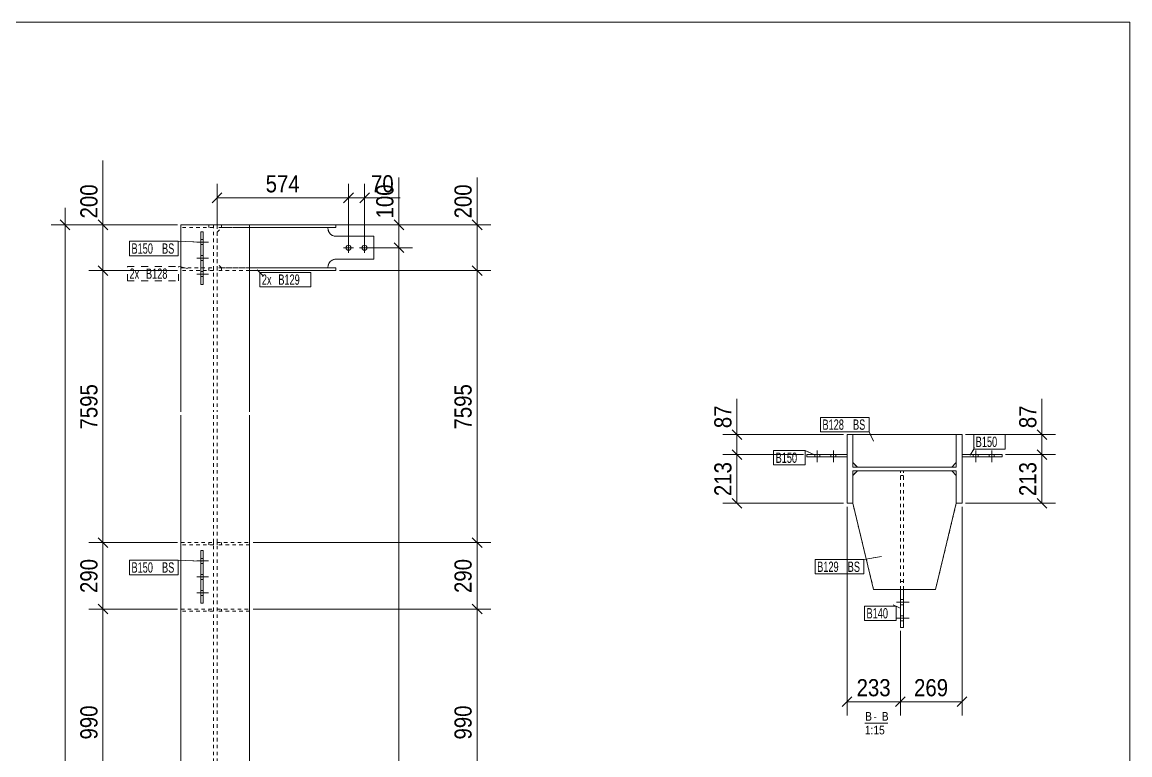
# Model space of a CAD drawing. Header units: inches. Extents: x 0 to 632, y -2591 to 0.
# Drawn here: x 264 to 586.5, y -653.4 to -440 of the extents above; entities that cross this region are included whole.
import ezdxf

# ---------------------------------------------------------------- set-up
doc = ezdxf.new("R2010")
doc.units = ezdxf.units.IN
doc.header["$MEASUREMENT"] = 0
for name, pattern in [('XKITLINE00', [0]), ('XKITLINE01', [4, 1, -1, 1, -1]), ('XKITLINE02', [4, 2, -2])]:
    doc.linetypes.add(name, pattern=pattern)
for name, color, linetype, lineweight in [('Bolt', 7, 'Continuous', 0), ('DrawingSheet', 5, 'Continuous', 0), ('OtherObjectType', 1, 'Continuous', 0), ('Part', 2, 'Continuous', 0), ('PartMark', 3, 'Continuous', 0), ('Z-DIMENSIONS', 1, 'Continuous', 0)]:
    doc.layers.add(name, color=color, linetype=linetype, lineweight=lineweight)
doc.styles.add('Arial Narrow', font='ARIAL.TTF')
doc.styles.add('romsim', font='ARIAL.TTF')

# ---------------------------------------------------------------- blocks, each defined once
blk = doc.blocks.new('A详图~262 (GZ2-1)')
at = {"layer": 'Bolt', "color": 2, "linetype": 'XKITLINE00', "lineweight": 0}
for p, q in [((317.38, 771.97), (320.72, 771.97)), ((317.38, 771.97), (320.72, 771.97)), ((318.52, 772.7), (319.18, 772.7)), ((318.52, 772.7), (319.18, 772.7)), ((318.52, 771.23), (319.18, 771.23)), ((318.52, 771.23), (319.18, 771.23)), ((361.52, 768.83), (361.52, 771.77)), ((366.18, 768.83), (366.18, 771.77)), ((318.52, 768.03), (319.18, 768.03)), ((318.52, 768.03), (319.18, 768.03)), ((362.98, 770.3), (360.05, 770.3)), ((367.65, 770.3), (364.72, 770.3)), ((317.38, 767.3), (320.72, 767.3)), ((317.38, 767.3), (320.72, 767.3)), ((318.52, 766.57), (319.18, 766.57)), ((318.52, 766.57), (319.18, 766.57)), ((317.38, 762.63), (320.72, 762.63)), ((317.38, 762.63), (320.72, 762.63)), ((318.52, 763.37), (319.18, 763.37)), ((318.52, 763.37), (319.18, 763.37)), ((318.52, 761.9), (319.18, 761.9)), ((318.52, 761.9), (319.18, 761.9)), ((497.27, 710.07), (497.27, 709.41)), ((497.27, 710.07), (497.27, 709.41)), ((497.27, 710.07), (497.27, 709.41)), ((498, 711.21), (498, 707.87)), ((498, 711.21), (498, 707.87)), ((498, 711.21), (498, 707.87)), ((498.74, 710.07), (498.74, 709.41)), ((498.74, 710.07), (498.74, 709.41)), ((498.74, 710.07), (498.74, 709.41)), ((501.94, 710.07), (501.94, 709.41)), ((501.94, 710.07), (501.94, 709.41)), ((501.94, 710.07), (501.94, 709.41)), ((502.67, 711.21), (502.67, 707.87)), ((502.67, 711.21), (502.67, 707.87)), ((502.67, 711.21), (502.67, 707.87)), ((503.4, 710.07), (503.4, 709.41)), ((503.4, 710.07), (503.4, 709.41)), ((503.4, 710.07), (503.4, 709.41)), ((543.4, 709.41), (543.4, 710.07)), ((543.4, 709.41), (543.4, 710.07)), ((543.4, 709.41), (543.4, 710.07)), ((544.14, 707.87), (544.14, 711.21)), ((544.14, 707.87), (544.14, 711.21)), ((544.14, 707.87), (544.14, 711.21)), ((544.87, 709.41), (544.87, 710.07)), ((544.87, 709.41), (544.87, 710.07)), ((544.87, 709.41), (544.87, 710.07)), ((548.07, 709.41), (548.07, 710.07)), ((548.07, 709.41), (548.07, 710.07)), ((548.07, 709.41), (548.07, 710.07)), ((548.8, 707.87), (548.8, 711.21)), ((548.8, 707.87), (548.8, 711.21)), ((548.8, 707.87), (548.8, 711.21)), ((549.54, 709.41), (549.54, 710.07)), ((549.54, 709.41), (549.54, 710.07)), ((549.54, 709.41), (549.54, 710.07)), ((317.38, 679.08), (320.72, 679.08)), ((317.38, 679.08), (320.72, 679.08)), ((318.52, 679.82), (319.18, 679.82)), ((318.52, 679.82), (319.18, 679.82)), ((318.52, 678.35), (319.18, 678.35)), ((318.52, 678.35), (319.18, 678.35)), ((317.38, 674.42), (320.72, 674.42)), ((317.38, 674.42), (320.72, 674.42)), ((318.52, 675.15), (319.18, 675.15)), ((318.52, 675.15), (319.18, 675.15)), ((318.52, 673.68), (319.18, 673.68)), ((318.52, 673.68), (319.18, 673.68)), ((317.38, 669.75), (320.72, 669.75)), ((317.38, 669.75), (320.72, 669.75)), ((318.52, 670.48), (319.18, 670.48)), ((318.52, 670.48), (319.18, 670.48)), ((318.52, 669.02), (319.18, 669.02)), ((318.52, 669.02), (319.18, 669.02)), ((523.14, 667.81), (522.2, 667.81)), ((524.77, 667.07), (521.1, 667.07)), ((523.14, 666.34), (522.2, 666.34)), ((524.77, 662.41), (521.1, 662.41)), ((523.14, 663.14), (522.2, 663.14)), ((523.14, 661.67), (522.2, 661.67))]:
    blk.add_line(p, q, dxfattribs=at)
at = {"layer": 'Bolt', "color": 2, "linetype": 'XKITLINE02', "lineweight": 0}
for p, q in [((320.72, 771.97), (317.38, 771.97)), ((320.72, 771.97), (317.38, 771.97)), ((319.18, 772.7), (318.52, 772.7)), ((319.18, 772.7), (318.52, 772.7)), ((319.18, 771.23), (318.52, 771.23)), ((319.18, 771.23), (318.52, 771.23)), ((319.18, 768.03), (318.52, 768.03)), ((319.18, 768.03), (318.52, 768.03)), ((320.72, 767.3), (317.38, 767.3)), ((320.72, 767.3), (317.38, 767.3)), ((319.18, 766.57), (318.52, 766.57)), ((319.18, 766.57), (318.52, 766.57)), ((320.72, 762.63), (317.38, 762.63)), ((320.72, 762.63), (317.38, 762.63)), ((319.18, 763.37), (318.52, 763.37)), ((319.18, 763.37), (318.52, 763.37)), ((319.18, 761.9), (318.52, 761.9)), ((319.18, 761.9), (318.52, 761.9)), ((320.72, 679.08), (317.38, 679.08)), ((320.72, 679.08), (317.38, 679.08)), ((319.18, 679.82), (318.52, 679.82)), ((319.18, 679.82), (318.52, 679.82)), ((319.18, 678.35), (318.52, 678.35)), ((319.18, 678.35), (318.52, 678.35)), ((320.72, 674.42), (317.38, 674.42)), ((320.72, 674.42), (317.38, 674.42)), ((319.18, 675.15), (318.52, 675.15)), ((319.18, 675.15), (318.52, 675.15)), ((319.18, 673.68), (318.52, 673.68)), ((319.18, 673.68), (318.52, 673.68)), ((320.72, 669.75), (317.38, 669.75)), ((320.72, 669.75), (317.38, 669.75)), ((319.18, 670.48), (318.52, 670.48)), ((319.18, 670.48), (318.52, 670.48)), ((319.18, 669.02), (318.52, 669.02)), ((319.18, 669.02), (318.52, 669.02))]:
    blk.add_line(p, q, dxfattribs=at)
at = {"layer": 'Bolt', "color": 2, "linetype": 'XKITLINE00', "lineweight": 0}
for centre in [(361.52, 770.3), (366.18, 770.3)]:
    blk.add_circle(centre, 0.733, dxfattribs=at)
at = {"layer": 'DrawingSheet', "color": 5, "linetype": 'XKITLINE00', "lineweight": 0}
for p, q in [((589, 836), (5, 836)), ((589, 5), (589, 836))]:
    blk.add_line(p, q, dxfattribs=at)
at = {"layer": 'OtherObjectType', "color": 6, "linetype": 'XKITLINE00', "lineweight": 0}
blk.add_line((511.86, 631.82), (518.53, 631.82), dxfattribs=at)
at = {"layer": 'Part', "color": 2, "linetype": 'XKITLINE00', "lineweight": 0}
for p, q in [((332.72, 776.97), (312.72, 776.97)), ((312.72, 776.97), (312.72, 722.52)), ((318.52, 774.97), (319.18, 774.97)), ((318.52, 759.63), (318.52, 774.97)), ((319.18, 774.97), (319.18, 759.63)), ((332.72, 776.97), (332.72, 722.52)), ((357.85, 776.97), (332.72, 776.97)), ((357.85, 776.17), (332.72, 776.17)), ((355.52, 776.17), (355.52, 775.97)), ((355.55, 775.6), (355.52, 775.97)), ((357.85, 776.97), (357.85, 776.17)), ((357.85, 773.63), (357.49, 773.66)), ((357.85, 773.63), (368.85, 773.63)), ((368.85, 773.63), (368.85, 766.97)), ((357.85, 764.43), (332.72, 764.43)), ((355.52, 764.63), (355.55, 765)), ((355.52, 764.63), (355.52, 764.43)), ((357.49, 766.94), (357.85, 766.97)), ((368.85, 766.97), (357.85, 766.97)), ((357.85, 764.43), (357.85, 763.63)), ((357.85, 763.63), (332.72, 763.63)), ((319.18, 759.63), (318.52, 759.63)), ((312.72, 721.52), (312.72, 541.97)), ((332.72, 721.52), (332.72, 541.97)), ((508.34, 715.87), (506.67, 715.87)), ((506.67, 715.87), (506.67, 695.87)), ((508.34, 706.41), (508.34, 715.87)), ((508.34, 715.87), (538.47, 715.87)), ((508.34, 707.74), (508.34, 715.87)), ((540.14, 715.87), (538.47, 715.87)), ((538.47, 715.87), (538.47, 706.41)), ((538.47, 715.87), (538.47, 707.74)), ((540.14, 695.87), (540.14, 715.87)), ((495, 710.07), (506.67, 710.07)), ((495, 709.41), (495, 710.07)), ((551.8, 710.07), (540.14, 710.07)), ((551.8, 709.41), (551.8, 710.07)), ((506.67, 709.41), (495, 709.41)), ((509.67, 706.41), (508.34, 707.74)), ((538.47, 706.41), (508.34, 706.41)), ((509.67, 706.41), (537.14, 706.41)), ((538.47, 707.74), (537.14, 706.41)), ((540.14, 709.41), (551.8, 709.41)), ((508.34, 695.87), (508.34, 705.34)), ((508.34, 705.34), (538.47, 705.34)), ((508.34, 704.01), (509.67, 705.34)), ((508.34, 695.87), (508.34, 704.01)), ((509.67, 705.34), (537.14, 705.34)), ((537.14, 705.34), (538.47, 704.01)), ((538.47, 705.34), (538.47, 695.87)), ((538.47, 704.01), (538.47, 695.87)), ((506.67, 695.87), (508.34, 695.87)), ((514.4, 670.74), (508.34, 695.87)), ((538.47, 695.87), (532.4, 670.74)), ((538.47, 695.87), (540.14, 695.87)), ((318.52, 682.08), (319.18, 682.08)), ((318.52, 666.75), (318.52, 682.08)), ((319.18, 682.08), (319.18, 666.75)), ((532.4, 670.74), (514.4, 670.74)), ((522.2, 659.74), (522.2, 670.74)), ((523.14, 659.74), (523.14, 670.74)), ((319.18, 666.75), (318.52, 666.75)), ((522.2, 659.74), (523.14, 659.74))]:
    blk.add_line(p, q, dxfattribs=at)
at = {"layer": 'Part', "color": 6, "linetype": 'XKITLINE01', "lineweight": 0}
for p, q in [((312.72, 776.17), (312.72, 776.97)), ((312.72, 776.97), (322.18, 776.97)), ((322.18, 776.17), (312.72, 776.17)), ((319.18, 774.97), (318.52, 774.97)), ((318.52, 774.97), (318.52, 759.63)), ((319.18, 759.63), (319.18, 774.97)), ((320.85, 776.97), (320.85, 776.17)), ((322.18, 776.97), (322.18, 722.52)), ((322.18, 776.97), (322.18, 776.17)), ((323.25, 776.97), (323.25, 722.52)), ((332.72, 776.97), (323.25, 776.97)), ((323.25, 776.97), (323.25, 776.17)), ((332.72, 776.17), (323.25, 776.17)), ((323.25, 774.83), (324.58, 776.17)), ((323.25, 765.77), (323.25, 774.83)), ((324.58, 776.97), (324.58, 776.17)), ((324.58, 776.17), (355.52, 776.17)), ((332.72, 776.97), (332.72, 776.17)), ((355.52, 775.97), (355.55, 775.6)), ((357.49, 773.66), (357.85, 773.63)), ((312.72, 763.63), (312.72, 764.43)), ((312.72, 764.43), (322.18, 764.43)), ((320.85, 764.43), (320.85, 763.63)), ((322.18, 764.43), (322.18, 763.63)), ((324.58, 764.43), (323.25, 765.77)), ((323.25, 764.43), (323.25, 763.63)), ((332.72, 764.43), (323.25, 764.43)), ((324.58, 764.43), (324.58, 763.63)), ((355.52, 764.43), (324.58, 764.43)), ((332.72, 764.43), (332.72, 763.63)), ((355.55, 765), (355.52, 764.63)), ((357.85, 766.97), (357.49, 766.94)), ((322.18, 763.63), (312.72, 763.63)), ((332.72, 763.63), (323.25, 763.63)), ((318.52, 759.63), (319.18, 759.63)), ((322.18, 721.52), (322.18, 541.97)), ((323.25, 721.52), (323.25, 541.97)), ((508.34, 715.87), (538.47, 715.87)), ((508.34, 707.74), (508.34, 715.87)), ((538.47, 715.87), (538.47, 707.74)), ((506.67, 710.07), (506.67, 709.41)), ((540.14, 710.07), (540.14, 709.41)), ((509.67, 706.41), (508.34, 707.74)), ((537.14, 706.41), (509.67, 706.41)), ((538.47, 707.74), (537.14, 706.41)), ((508.34, 704.01), (509.67, 705.34)), ((508.34, 695.87), (508.34, 704.01)), ((509.67, 705.34), (537.14, 705.34)), ((522.2, 705.34), (523.14, 705.34)), ((522.2, 670.74), (522.2, 705.34)), ((522.2, 704.01), (523.14, 704.01)), ((523.14, 670.74), (523.14, 705.34)), ((537.14, 705.34), (538.47, 704.01)), ((538.47, 704.01), (538.47, 695.87)), ((514.4, 670.74), (508.34, 695.87)), ((538.47, 695.87), (532.4, 670.74)), ((312.72, 684.42), (322.18, 684.42)), ((312.72, 683.75), (312.72, 684.42)), ((322.18, 683.75), (312.72, 683.75)), ((320.85, 684.42), (320.85, 683.75)), ((322.18, 684.42), (322.18, 683.75)), ((323.25, 684.42), (332.72, 684.42)), ((323.25, 683.75), (323.25, 684.42)), ((332.72, 683.75), (323.25, 683.75)), ((324.58, 684.42), (324.58, 683.75)), ((332.72, 684.42), (332.72, 683.75)), ((319.18, 682.08), (318.52, 682.08)), ((318.52, 682.08), (318.52, 666.75)), ((319.18, 666.75), (319.18, 682.08)), ((522.2, 673.07), (523.14, 673.07)), ((532.4, 670.74), (514.4, 670.74)), ((522.2, 670.74), (523.14, 670.74)), ((312.72, 665.08), (322.18, 665.08)), ((312.72, 664.42), (312.72, 665.08)), ((322.18, 664.42), (312.72, 664.42)), ((318.52, 666.75), (319.18, 666.75)), ((320.85, 665.08), (320.85, 664.42)), ((322.18, 665.08), (322.18, 664.42)), ((323.25, 665.08), (332.72, 665.08)), ((323.25, 664.42), (323.25, 665.08)), ((332.72, 664.42), (323.25, 664.42)), ((324.58, 665.08), (324.58, 664.42)), ((332.72, 665.08), (332.72, 664.42))]:
    blk.add_line(p, q, dxfattribs=at)
at = {"layer": 'Part', "color": 2, "linetype": 'XKITLINE00', "lineweight": 0}
for centre, start, end in [((357.85, 775.97), 189, 261), ((357.85, 764.63), 99, 171)]:
    blk.add_arc(centre, 2.33, start, end, dxfattribs=at)
at = {"layer": 'Part', "color": 6, "linetype": 'XKITLINE01', "lineweight": 0}
for centre, start, end in [((357.85, 775.97), 189, 261), ((357.85, 764.63), 99, 171)]:
    blk.add_arc(centre, 2.33, start, end, dxfattribs=at)
at = {"layer": 'PartMark', "color": 4, "linetype": 'XKITLINE00', "lineweight": 0}
for p, q in [((297.73, 772.17), (311.91, 772.17)), ((297.73, 767.97), (297.73, 772.17)), ((311.91, 767.97), (311.91, 772.17)), ((318.67, 771.88), (311.91, 772.17)), ((316.17, 771.99), (318.67, 771.88)), ((297.73, 767.97), (311.91, 767.97)), ((312.19, 764.82), (314.63, 764.25)), ((334.91, 763.91), (335.68, 763.12)), ((336.65, 762.12), (334.91, 763.91)), ((335.68, 763.12), (350.57, 763.12)), ((335.68, 758.92), (335.68, 763.12)), ((350.57, 758.92), (350.57, 763.12)), ((335.68, 758.92), (350.57, 758.92)), ((498.91, 720.89), (513.09, 720.89)), ((498.91, 716.69), (498.91, 720.89)), ((513.09, 716.69), (513.09, 720.89)), ((498.91, 716.69), (513.09, 716.69)), ((514.38, 713.96), (513.09, 716.69)), ((513.31, 716.22), (514.38, 713.96)), ((543.53, 715.88), (552.71, 715.88)), ((543.53, 711.68), (543.53, 715.88)), ((552.71, 711.68), (552.71, 715.88)), ((485.27, 711.24), (494.46, 711.24)), ((485.27, 707.04), (485.27, 711.24)), ((494.46, 707.04), (494.46, 711.24)), ((497.36, 709.92), (494.46, 711.24)), ((495.08, 710.96), (497.36, 709.92)), ((543.76, 712.08), (542.49, 709.92)), ((542.49, 709.92), (543.53, 711.68)), ((543.53, 711.68), (552.71, 711.68)), ((485.27, 707.04), (494.46, 707.04)), ((297.73, 679.28), (311.91, 679.28)), ((297.73, 675.08), (297.73, 679.28)), ((311.91, 675.08), (311.91, 679.28)), ((318.67, 679), (311.91, 679.28)), ((316.17, 679.1), (318.67, 679)), ((497.37, 679.49), (511.55, 679.49)), ((497.37, 675.29), (497.37, 679.49)), ((516.74, 680.39), (511.55, 679.49)), ((511.55, 675.29), (511.55, 679.49)), ((514.28, 679.96), (516.74, 680.39)), ((297.73, 675.08), (311.91, 675.08)), ((497.37, 675.29), (511.55, 675.29)), ((511.74, 665.94), (520.93, 665.94)), ((511.74, 661.74), (511.74, 665.94)), ((520.09, 666.35), (522.34, 665.26)), ((520.93, 661.74), (520.93, 665.94)), ((522.34, 665.26), (520.93, 665.94)), ((511.74, 661.74), (520.93, 661.74))]:
    blk.add_line(p, q, dxfattribs=at)
at = {"layer": 'PartMark', "color": 4, "linetype": 'XKITLINE02', "lineweight": 0}
for p, q in [((297.15, 764.85), (312.03, 764.85)), ((297.15, 760.65), (297.15, 764.85)), ((312.03, 760.65), (312.03, 764.85)), ((314.63, 764.25), (312.03, 764.85)), ((297.15, 760.65), (312.03, 760.65))]:
    blk.add_line(p, q, dxfattribs=at)
at = {"layer": 'Z-DIMENSIONS', "color": 4, "linetype": 'XKITLINE00', "lineweight": 0}
for p, q in [((290.02, 776.97), (290.02, 795.71)), ((290.02, 776.97), (290.02, 790.71)), ((376.18, 776.97), (376.18, 790.71)), ((376.18, 776.97), (376.18, 790.71)), ((398.96, 776.97), (398.96, 790.71)), ((398.96, 776.97), (398.96, 790.71)), ((323.25, 775.83), (323.25, 788.93)), ((361.52, 771.3), (361.52, 788.93)), ((361.52, 771.3), (361.52, 788.93)), ((366.18, 771.3), (366.18, 788.93)), ((324.66, 786.25), (321.84, 783.42)), ((323.25, 784.83), (361.52, 784.83)), ((361.52, 784.83), (356.52, 784.83)), ((362.93, 786.25), (360.1, 783.42)), ((362.93, 786.25), (360.1, 783.42)), ((361.52, 784.83), (366.52, 784.83)), ((361.52, 784.83), (366.18, 784.83)), ((367.6, 786.25), (364.77, 783.42)), ((366.18, 784.83), (376.6, 784.83)), ((366.18, 784.83), (376.6, 784.83)), ((279.01, 776.97), (279.01, 781.97)), ((277.59, 778.38), (280.42, 775.55)), ((288.61, 778.38), (291.43, 775.55)), ((374.77, 778.38), (377.6, 775.55)), ((397.55, 778.38), (400.38, 775.55)), ((311.72, 776.97), (274.91, 776.97)), ((279.01, 92.76), (279.01, 776.97)), ((311.72, 776.97), (285.92, 776.97)), ((290.02, 763.63), (290.02, 776.97)), ((333.72, 776.97), (380.18, 776.97)), ((358.85, 776.97), (402.96, 776.97)), ((376.18, 770.3), (376.18, 776.97)), ((376.18, 770.3), (376.18, 775.3)), ((398.96, 763.63), (398.96, 776.97)), ((374.77, 771.71), (377.6, 768.89)), ((374.77, 771.71), (377.6, 768.89)), ((290.02, 763.63), (290.02, 768.63)), ((367.18, 770.3), (380.18, 770.3)), ((367.18, 770.3), (380.18, 770.3)), ((376.18, 111.76), (376.18, 770.3)), ((376.18, 770.3), (376.18, 765.3)), ((398.96, 763.63), (398.96, 768.63)), ((288.61, 765.05), (291.43, 762.22)), ((288.61, 765.05), (291.43, 762.22)), ((397.55, 765.05), (400.38, 762.22)), ((397.55, 765.05), (400.38, 762.22)), ((311.72, 763.63), (285.92, 763.63)), ((311.72, 763.63), (285.92, 763.63)), ((290.02, 684.42), (290.02, 763.63)), ((290.02, 763.63), (290.02, 758.63)), ((358.85, 763.63), (402.96, 763.63)), ((358.85, 763.63), (402.96, 763.63)), ((398.96, 684.42), (398.96, 763.63)), ((398.96, 763.63), (398.96, 758.63)), ((474.61, 715.87), (474.61, 726.29)), ((474.61, 715.87), (474.61, 726.29)), ((563.38, 715.87), (563.38, 726.29)), ((563.38, 715.87), (563.38, 726.29)), ((473.19, 717.29), (476.02, 714.46)), ((561.97, 717.29), (564.79, 714.46)), ((505.67, 715.87), (470.51, 715.87)), ((474.61, 710.07), (474.61, 715.87)), ((474.61, 710.07), (474.61, 715.07)), ((541.14, 715.87), (567.38, 715.87)), ((563.38, 710.07), (563.38, 715.87)), ((563.38, 710.07), (563.38, 715.07)), ((494, 710.07), (470.51, 710.07)), ((494, 710.07), (470.51, 710.07)), ((473.19, 711.49), (476.02, 708.66)), ((473.19, 711.49), (476.02, 708.66)), ((474.61, 695.87), (474.61, 710.07)), ((474.61, 710.07), (474.61, 705.07)), ((552.8, 710.07), (567.38, 710.07)), ((552.8, 710.07), (567.38, 710.07)), ((561.97, 711.49), (564.79, 708.66)), ((561.97, 711.49), (564.79, 708.66)), ((563.38, 695.87), (563.38, 710.07)), ((563.38, 710.07), (563.38, 705.07)), ((473.19, 697.29), (476.02, 694.46)), ((561.97, 697.29), (564.79, 694.46)), ((505.67, 695.87), (470.51, 695.87)), ((506.67, 694.87), (506.67, 634.07)), ((540.14, 694.87), (540.14, 634.07)), ((541.14, 695.87), (567.38, 695.87)), ((290.02, 684.42), (290.02, 689.42)), ((398.96, 684.42), (398.96, 689.42)), ((311.72, 684.42), (285.92, 684.42)), ((311.72, 684.42), (285.92, 684.42)), ((288.61, 685.83), (291.43, 683)), ((288.61, 685.83), (291.43, 683)), ((290.02, 665.08), (290.02, 684.42)), ((290.02, 684.42), (290.02, 679.42)), ((333.72, 684.42), (402.96, 684.42)), ((333.72, 684.42), (402.96, 684.42)), ((397.55, 685.83), (400.38, 683)), ((397.55, 685.83), (400.38, 683)), ((398.96, 665.08), (398.96, 684.42)), ((398.96, 684.42), (398.96, 679.42)), ((290.02, 665.08), (290.02, 670.08)), ((398.96, 665.08), (398.96, 670.08)), ((311.72, 665.08), (285.92, 665.08)), ((311.72, 665.08), (285.92, 665.08)), ((288.61, 666.5), (291.43, 663.67)), ((288.61, 666.5), (291.43, 663.67)), ((290.02, 599.08), (290.02, 665.08)), ((290.02, 665.08), (290.02, 660.08)), ((333.72, 665.08), (402.96, 665.08)), ((333.72, 665.08), (402.96, 665.08)), ((397.55, 666.5), (400.38, 663.67)), ((397.55, 666.5), (400.38, 663.67)), ((398.96, 599.08), (398.96, 665.08)), ((398.96, 665.08), (398.96, 660.08)), ((522.2, 658.74), (522.2, 634.07)), ((522.2, 658.74), (522.2, 634.07)), ((508.09, 639.49), (505.26, 636.66)), ((523.62, 639.49), (520.79, 636.66)), ((523.62, 639.49), (520.79, 636.66)), ((541.55, 639.49), (538.72, 636.66)), ((506.67, 638.07), (522.2, 638.07)), ((522.2, 638.07), (517.2, 638.07)), ((522.2, 638.07), (527.2, 638.07)), ((522.2, 638.07), (540.14, 638.07))]:
    blk.add_line(p, q, dxfattribs=at)
at = {"layer": 'Z-DIMENSIONS', "color": 7}
for p in [(323.25, 784.83), (361.52, 784.83), (361.52, 784.83), (366.18, 784.83), (279.01, 776.97), (290.02, 776.97), (376.18, 776.97), (398.96, 776.97), (376.18, 770.3), (376.18, 770.3), (290.02, 763.63), (290.02, 763.63), (398.96, 763.63), (398.96, 763.63), (474.61, 715.87), (563.38, 715.87), (474.61, 710.07), (474.61, 710.07), (563.38, 710.07), (563.38, 710.07), (474.61, 695.87), (563.38, 695.87), (290.02, 684.42), (290.02, 684.42), (398.96, 684.42), (398.96, 684.42), (290.02, 665.08), (290.02, 665.08), (398.96, 665.08), (398.96, 665.08), (506.67, 638.07), (522.2, 638.07), (522.2, 638.07), (540.14, 638.07)]:
    blk.add_point(p, dxfattribs=at)
at = {"layer": 'OtherObjectType', "color": 6, "style": 'Arial Narrow', "width": 0.85}
for s, p in [('B', (511.94, 632.57)), ('-', (514.36, 632.57)), ('B', (516.78, 632.57)), ('1:15', (511.86, 628.57))]:
    blk.add_text(s, height=2.5, dxfattribs=at).set_placement(p)
at = {"layer": 'PartMark', "color": 4, "style": 'romsim', "width": 0.6375}
for s, p in [('B150', (298.33, 768.57)), ('BS', (307.22, 768.57)), ('2x', (297.75, 761.25)), ('B128', (302.55, 761.25)), ('2x', (336.28, 759.52)), ('B129', (341.08, 759.52)), ('B128', (499.51, 717.29)), ('BS', (508.4, 717.29)), ('B150', (544.13, 712.28)), ('B150', (485.87, 707.64)), ('B150', (298.33, 675.68)), ('BS', (307.22, 675.68)), ('B129', (497.97, 675.89)), ('BS', (506.86, 675.89)), ('B140', (512.34, 662.34))]:
    blk.add_text(s, height=3, dxfattribs=at).set_placement(p)
at = {"layer": 'Z-DIMENSIONS', "color": 7, "style": 'Arial Narrow', "width": 0.85}
for s, p in [('574', (337.39, 786.43)), ('70', (368.06, 786.43)), ('233', (509.44, 639.67)), ('269', (526.17, 639.67))]:
    blk.add_text(s, height=5, dxfattribs=at).set_placement(p)
for s, p in [('200', (288.42, 778.84)), ('100', (374.58, 778.84)), ('200', (397.36, 778.84)), ('7595', (288.42, 717.36)), ('7595', (397.36, 717.36)), ('87', (473.01, 717.75)), ('87', (561.78, 717.75)), ('213', (473.01, 697.97)), ('213', (561.78, 697.97)), ('290', (288.42, 669.75)), ('290', (397.36, 669.75)), ('990', (288.42, 627.08)), ('990', (397.36, 627.08))]:
    blk.add_text(s, height=5, rotation=90.0002, dxfattribs=at).set_placement(p)

msp = doc.modelspace()

# ---------------------------------------------------------------- block references
msp.add_blockref('A详图~262 (GZ2-1)', (-2.5, -1276))

doc.saveas('drawing.dxf')
